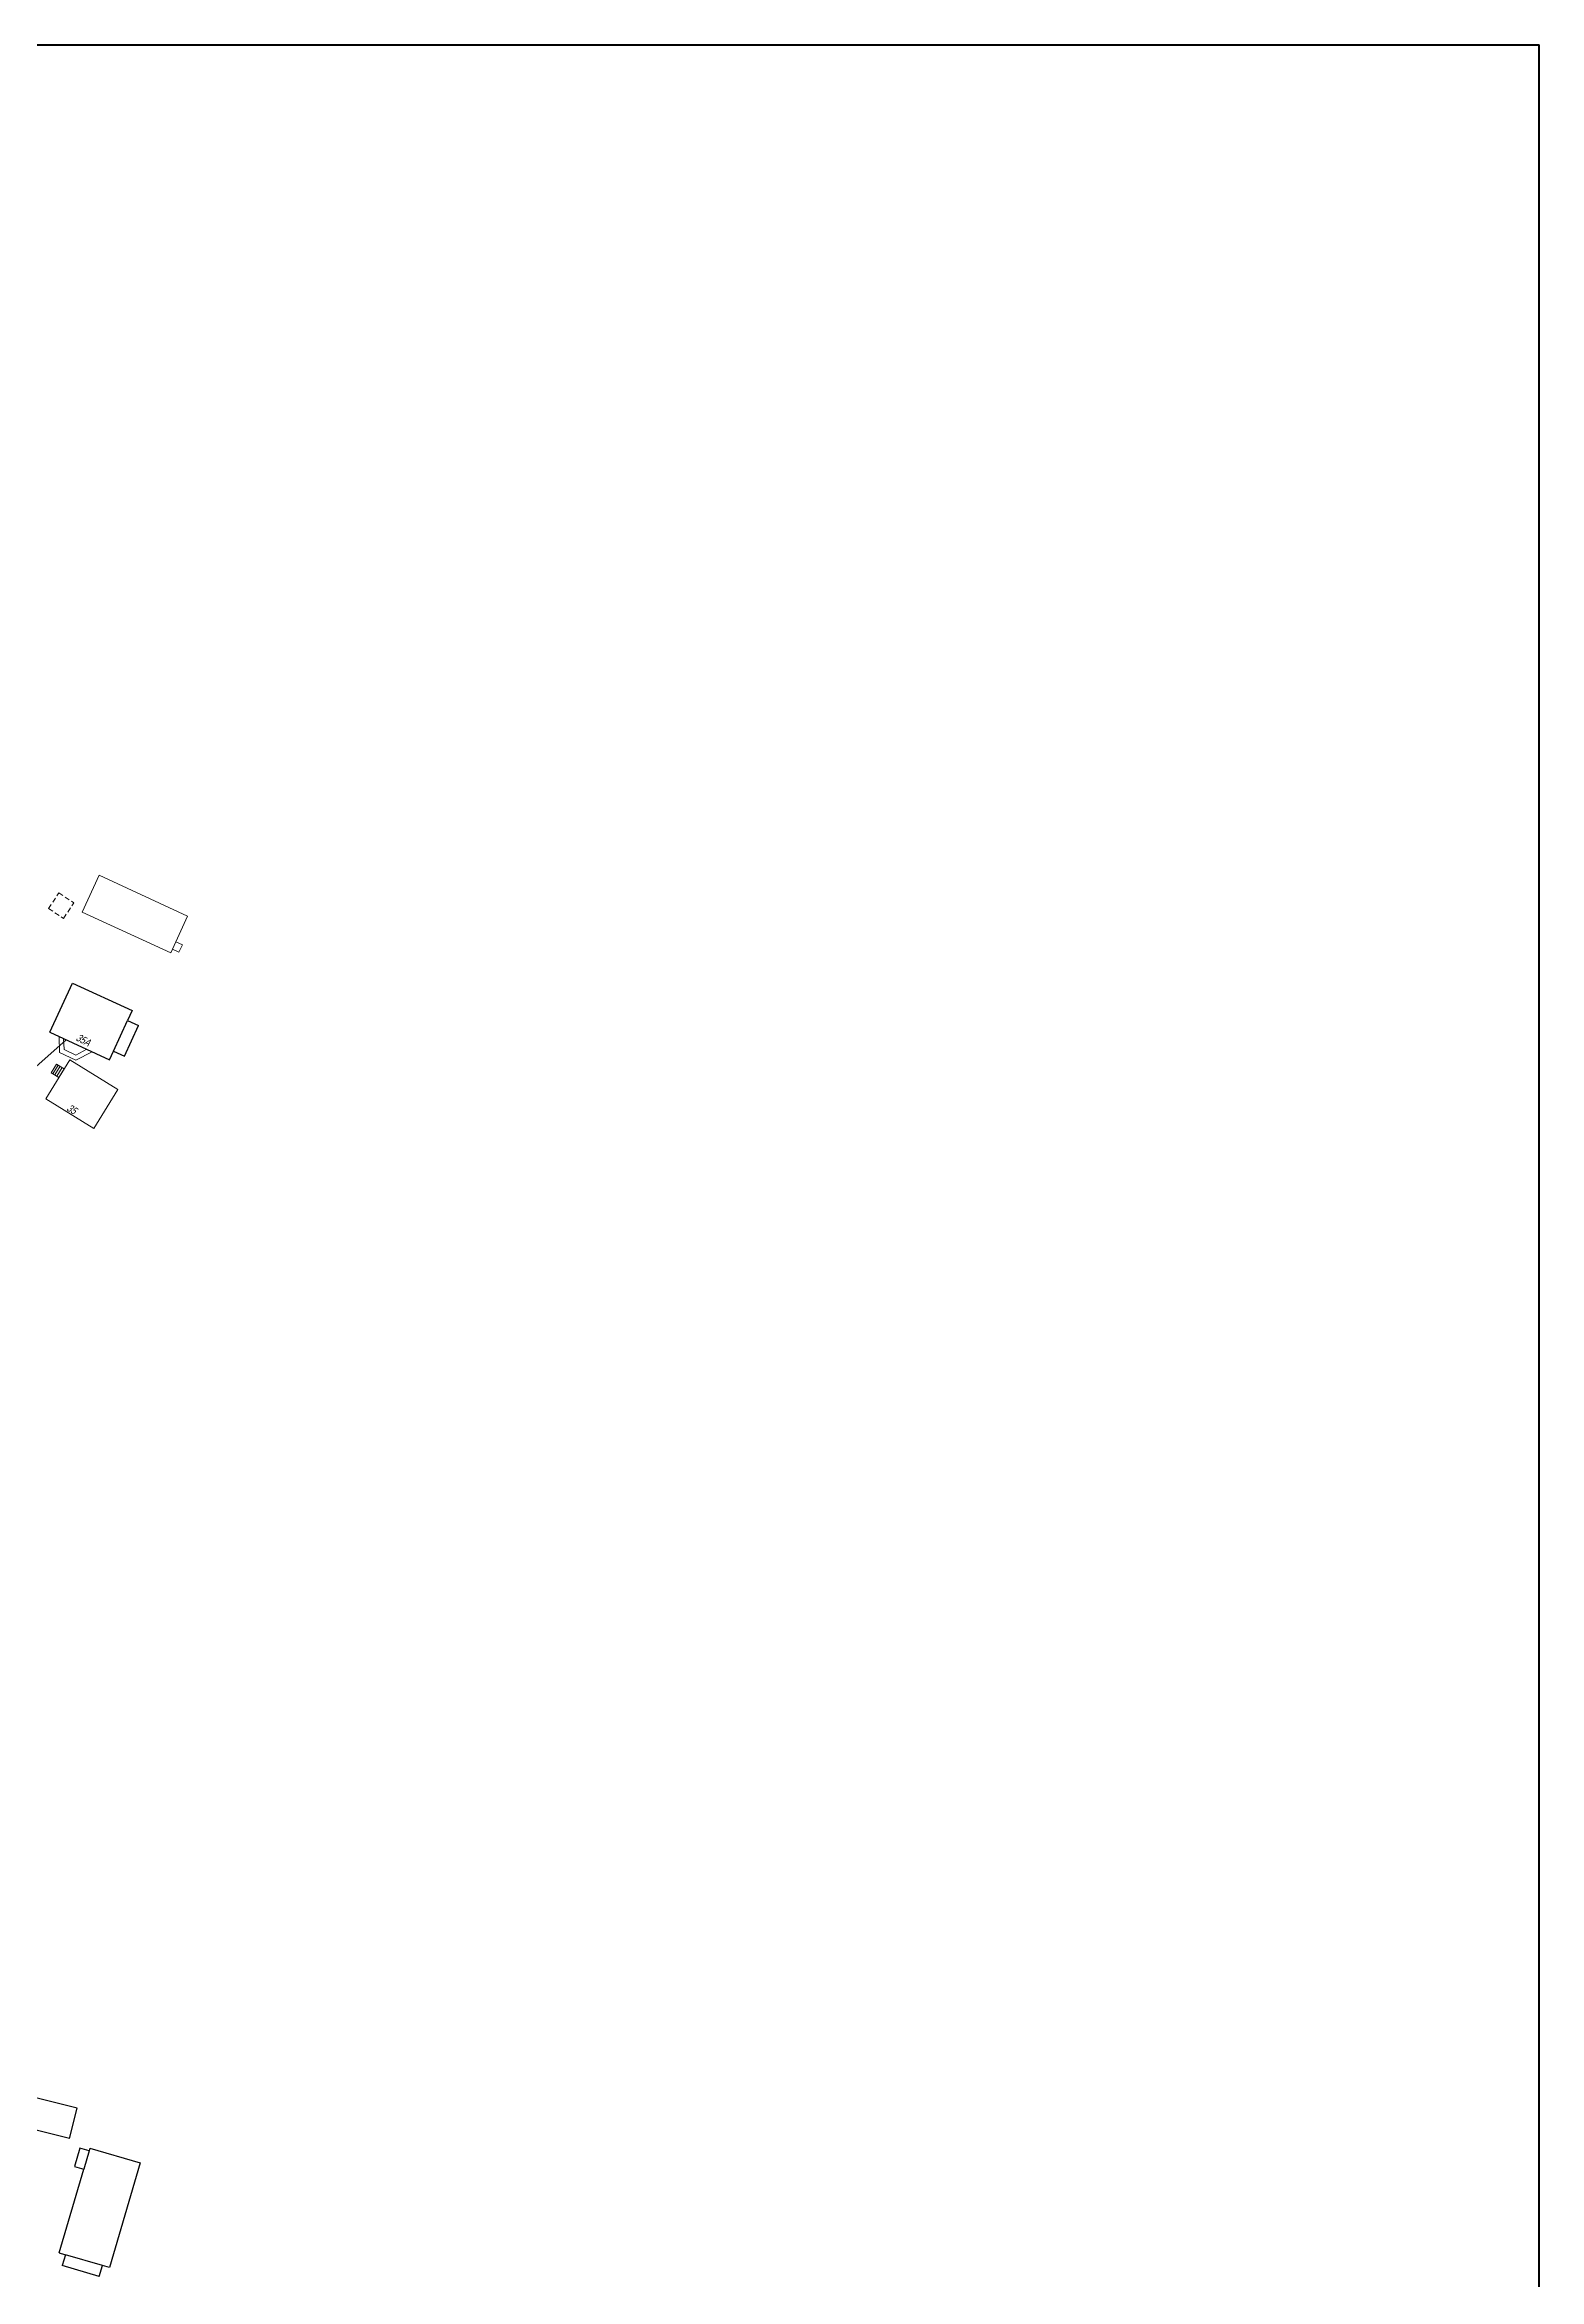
# Model space of a CAD drawing. Header units: millimetres. Extents: x 4848043 to 9699780, y 5827542 to 11659147.
# Drawn here: x 4850342.1 to 4850639.8, y 5828001.2 to 5828446.4 of the extents above; entities that cross this region are included whole.
import ezdxf

# ---------------------------------------------------------------- set-up
doc = ezdxf.new("R2010")
doc.units = ezdxf.units.MM
doc.header["$MEASUREMENT"] = 0
for name, pattern in [('0', [0]), ('BUD', [0]), ('SCH', [0]), ('UOK', [1.5, 1, -0.5])]:
    doc.linetypes.add(name, pattern=pattern)
for name, color, linetype, lineweight in [('EADTD_T_0', 7, '0', 18), ('EBTPO_L_6', 9, '0', 18), ('EBUPP_L_2', 7, '0', 13), ('EBUPP_L_3', 6, '0', 25), ('TES kable napow. proj.', 241, 'LIN_NAPOW_PROJ', 35), ('TES złącza projektowane', 4, 'Continuous', 40), ('UKKPA_L_4', 7, 'UOK', 18)]:
    doc.layers.add(name, color=color, linetype=linetype, lineweight=lineweight)
doc.styles.get("Standard").update_dxf_attribs({"font": 'txt', "width": 0.8, "oblique": 15})
doc.linetypes.add('LIN_NAPOW_PROJ', pattern='A,0.0001,-0.4,[136,l_napow.shx,S=0.1,R=0,X=-0.4,Y=0],-0.2,[137,l_napow.shx,S=0.1,R=0,X=-0.2,Y=0],-0.2', length=0.8001)

msp = doc.modelspace()

# ---------------------------------------------------------------- linework, layer by layer
at = {"layer": 'EBTPO_L_6', "linetype": '0'}
for p, q in [((4850345.03, 5828245.57), (4850344.99, 5828248.82)), ((4850345.81, 5828248.4), (4850345.97, 5828246.17)), ((4850348.32, 5828245.05), (4850350.49, 5828246.24)), ((4850348.3, 5828244.09), (4850345.03, 5828245.57)), ((4850345.97, 5828246.17), (4850348.32, 5828245.05)), ((4850351.58, 5828245.73), (4850348.3, 5828244.09))]:
    msp.add_line(p, q, dxfattribs=at)
at = {"layer": 'EBTPO_L_6', "linetype": 'SCH'}
for p, q in [((4850343.36, 5828241.58), (4850344.42, 5828243.3)), ((4850344.77, 5828243.09), (4850343.69, 5828241.37)), ((4850345.17, 5828242.85), (4850344.09, 5828241.13)), ((4850345.99, 5828242.34), (4850344.42, 5828243.3)), ((4850345.57, 5828242.59), (4850344.51, 5828240.87)), ((4850344.91, 5828240.62), (4850345.99, 5828242.34)), ((4850344.91, 5828240.62), (4850343.36, 5828241.58))]:
    msp.add_line(p, q, dxfattribs=at)
at = {"layer": 'EBUPP_L_2', "linetype": '0', "lineweight": 20}
for p, q in [((4850349.56, 5828273.57), (4850352.92, 5828280.9)), ((4850352.92, 5828280.9), (4850370.57, 5828272.79)), ((4850349.56, 5828273.57), (4850367.21, 5828265.46)), ((4850370.57, 5828272.79), (4850368.2, 5828267.63)), ((4850367.21, 5828265.46), (4850367.54, 5828266.18)), ((4850367.54, 5828266.18), (4850368.2, 5828267.63)), ((4850367.54, 5828266.18), (4850368.2, 5828267.63)), ((4850367.54, 5828266.18), (4850368.83, 5828265.58)), ((4850368.2, 5828267.63), (4850369.51, 5828267.03)), ((4850368.83, 5828265.58), (4850369.51, 5828267.03))]:
    msp.add_line(p, q, dxfattribs=at)
at = {"layer": 'EBUPP_L_2', "linetype": '0'}
for p, q in [((4850342.29, 5828236.39), (4850347.11, 5828244.17)), ((4850347.11, 5828244.17), (4850356.69, 5828238.21)), ((4850351.86, 5828230.45), (4850356.69, 5828238.21)), ((4850342.29, 5828236.39), (4850351.86, 5828230.45))]:
    msp.add_line(p, q, dxfattribs=at)
at = {"layer": 'EBUPP_L_3', "linetype": 'BUD'}
for p, q in [((4850343.14, 5828249.63), (4850347.66, 5828259.44)), ((4850347.66, 5828259.44), (4850359.51, 5828253.98)), ((4850355.79, 5828245.9), (4850358.58, 5828251.97)), ((4850355.79, 5828245.9), (4850358.58, 5828251.97)), ((4850358, 5828244.87), (4850360.8, 5828250.95)), ((4850359.51, 5828253.98), (4850358.58, 5828251.97)), ((4850358.58, 5828251.97), (4850360.8, 5828250.95)), ((4850343.14, 5828249.63), (4850354.99, 5828244.17)), ((4850354.99, 5828244.17), (4850355.79, 5828245.9)), ((4850355.79, 5828245.9), (4850358, 5828244.87))]:
    msp.add_line(p, q, dxfattribs=at)
at = {"layer": 'EBUPP_L_3', "linetype": '0'}
for p, q in [((4850348.53, 5828035.32), (4850330.06, 5828039.95)), ((4850347.02, 5828029.29), (4850328.55, 5828033.91)), ((4850347.02, 5828029.29), (4850348.53, 5828035.32)), ((4850349.09, 5828027.33), (4850348.03, 5828023.71)), ((4850348.03, 5828023.71), (4850349.86, 5828023.16)), ((4850350.93, 5828026.79), (4850349.09, 5828027.33)), ((4850350.93, 5828026.79), (4850349.86, 5828023.16)), ((4850351.08, 5828027.33), (4850350.93, 5828026.79)), ((4850351.08, 5828027.33), (4850361.11, 5828024.4)), ((4850361.11, 5828024.4), (4850355.01, 5828003.55)), ((4850344.98, 5828006.48), (4850349.86, 5828023.16)), ((4850344.98, 5828006.48), (4850346.01, 5828006.18)), ((4850346.21, 5828006.13), (4850345.59, 5828003.99)), ((4850346.01, 5828006.18), (4850346.21, 5828006.13)), ((4850353.59, 5828003.97), (4850346.21, 5828006.13)), ((4850345.59, 5828003.99), (4850345.59, 5828003.99)), ((4850352.94, 5828001.79), (4850345.59, 5828003.99)), ((4850352.94, 5828001.79), (4850353.59, 5828003.97)), ((4850355.01, 5828003.55), (4850353.59, 5828003.97))]:
    msp.add_line(p, q, dxfattribs=at)
at = {"layer": 'TES kable napow. proj.', "ltscale": 3}
msp.add_line((4850325.83, 5828229.87), (4850346.36, 5828248.14), dxfattribs=at)
at = {"layer": 'TES złącza projektowane', "color": 0}
for p in [(4849348.27, 5828446.35), (4850639.81, 5827541.86)]:
    msp.add_line(p, (4850639.81, 5828446.35), dxfattribs=at)
at = {"layer": 'UKKPA_L_4', "linetype": 'UOK'}
for p, q in [((4850342.86, 5828274.27), (4850344.9, 5828277.39)), ((4850344.9, 5828277.39), (4850347.89, 5828275.44)), ((4850342.86, 5828274.27), (4850345.85, 5828272.32)), ((4850345.85, 5828272.32), (4850347.89, 5828275.44))]:
    msp.add_line(p, q, dxfattribs=at)

# ---------------------------------------------------------------- texts
at = {"layer": 'EADTD_T_0', "char_height": 1.5, "width": 1.728, "attachment_point": 7, "line_spacing_factor": 0.82}
for s, insert, rotation in [('35A', (4850348.16, 5828248.09), 332.1186), ('35', (4850346.33, 5828234.14), 328.131)]:
    msp.add_mtext(s, dxfattribs=dict(at, insert=insert, rotation=rotation))

doc.saveas('drawing.dxf')
